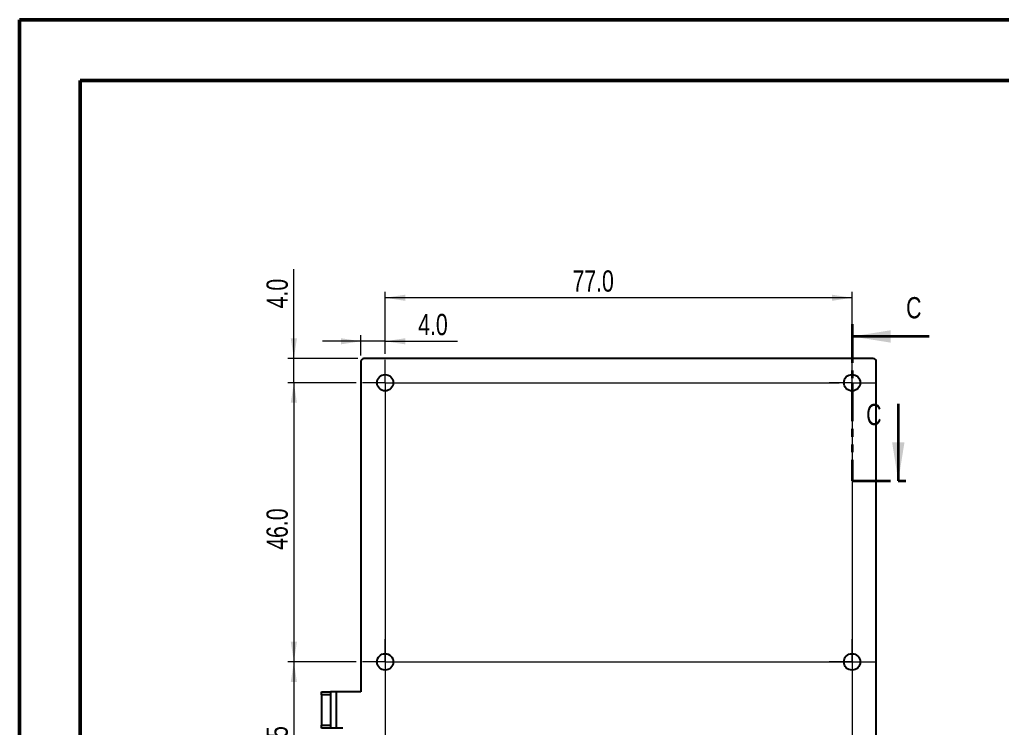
# Model space of a CAD drawing. Header units: millimetres. Extents: x 0 to 420, y 0 to 297.
# Drawn here: x 0.1 to 162.1, y 180.4 to 297.2 of the extents above; entities that cross this region are included whole.
import ezdxf

# ---------------------------------------------------------------- set-up
doc = ezdxf.new("R2010")
doc.units = ezdxf.units.MM
doc.linetypes.add('PHANTOM', pattern=[12.7, 6.35, -1.27, 1.27, -1.27, 1.27, -1.27])
doc.styles.add('SLDTEXTSTYLE1', font='TXT', dxfattribs={"width": 0.75})
doc.dimstyles.new('SLDDIMSTYLE0', dxfattribs={"dimtxt": 3.5, "dimasz": 3.302, "dimexe": 0, "dimexo": 0.0625, "dimgap": 0.875, "dimtad": 1, "dimdec": 1, "dimrnd": 1e-09, "dimzin": 4, "dimdsep": 46, "dimtxsty": 'SLDTEXTSTYLE1', "dimsah": 1, "dimcen": 0.09, "dimadec": 0, "dimazin": 1, "dimtfac": 1, "dimtdec": 1, "dimtmove": 0, "dimatfit": 0, "dimfxl": 1, "dimfrac": 2, "dimtolj": 1, "dimtzin": 12, "dimarcsym": 0})
doc.dimstyles.new('SLDDIMSTYLE1', dxfattribs={"dimtxt": 3.5, "dimasz": 3.302, "dimexe": 0, "dimexo": 0.0625, "dimgap": 0.875, "dimtad": 1, "dimdec": 1, "dimrnd": 1e-09, "dimzin": 4, "dimdsep": 46, "dimtxsty": 'SLDTEXTSTYLE1', "dimsah": 1, "dimcen": 0.09, "dimadec": 0, "dimazin": 1, "dimtfac": 1, "dimtdec": 1, "dimtofl": 0, "dimtmove": 0, "dimatfit": 3, "dimfxl": 1, "dimfrac": 2, "dimtolj": 1, "dimtzin": 12, "dimarcsym": 0})
doc.dimstyles.new('SLDDIMSTYLE2', dxfattribs={"dimtxt": 3.5, "dimasz": 3.302, "dimexe": 0, "dimexo": 0.0625, "dimgap": 0.875, "dimtad": 1, "dimdec": 1, "dimrnd": 1e-09, "dimzin": 12, "dimdsep": 46, "dimtxsty": 'SLDTEXTSTYLE1', "dimsah": 1, "dimcen": 0.09, "dimadec": 0, "dimazin": 3, "dimtfac": 1, "dimtdec": 1, "dimtofl": 0, "dimtmove": 0, "dimatfit": 3, "dimfxl": 1, "dimfrac": 2, "dimtolj": 1, "dimtzin": 12, "dimarcsym": 0})

# ---------------------------------------------------------------- blocks, each defined once
blk = doc.blocks.new('_D')
at = {"color": 7, "linetype": 'Continuous', "lineweight": 18}
for p, q in [((45.3, 241.39), (45.3, 256.11)), ((55.85, 241.39), (44.3, 241.39)), ((45.3, 237.39), (45.3, 241.39)), ((55.6, 237.39), (44.3, 237.39)), ((45.3, 237.39), (45.3, 231.04))]:
    blk.add_line(p, q, dxfattribs=at)
for points in [[(45.3, 241.39), (45.81, 244.69), (44.79, 244.69)], [(45.3, 237.39), (44.79, 234.08), (45.81, 234.08)]]:
    blk.add_solid(points, dxfattribs=at)
at = {"color": 7, "linetype": 'Continuous', "lineweight": 18, "insert": (40.79, 249.64), "char_height": 3.5, "attachment_point": 1, "rotation": 90, "style": 'SLDTEXTSTYLE1'}
blk.add_mtext('4.0', dxfattribs=at)
blk = doc.blocks.new('_D_1')
at = {"color": 7, "linetype": 'Continuous', "lineweight": 18}
for p, q in [((56.35, 241.89), (56.35, 245.22)), ((60.35, 242.14), (60.35, 245.22)), ((56.35, 244.22), (50, 244.22)), ((60.35, 244.22), (56.35, 244.22)), ((60.35, 244.22), (72.26, 244.22))]:
    blk.add_line(p, q, dxfattribs=at)
for points in [[(56.35, 244.22), (53.05, 244.72), (53.05, 243.71)], [(60.35, 244.22), (63.66, 243.71), (63.66, 244.72)]]:
    blk.add_solid(points, dxfattribs=at)
at = {"color": 7, "linetype": 'Continuous', "lineweight": 18, "insert": (65.8, 248.73), "char_height": 3.5, "attachment_point": 1, "style": 'SLDTEXTSTYLE1'}
blk.add_mtext('4.0', dxfattribs=at)
blk = doc.blocks.new('_D_2')
at = {"color": 7, "linetype": 'Continuous', "lineweight": 18}
for p, q in [((60.35, 242.14), (60.35, 252.39)), ((137.35, 251.39), (60.35, 251.39)), ((137.35, 242.14), (137.35, 252.39))]:
    blk.add_line(p, q, dxfattribs=at)
for points in [[(60.35, 251.39), (63.66, 250.88), (63.66, 251.89)], [(137.35, 251.39), (134.05, 251.89), (134.05, 250.88)]]:
    blk.add_solid(points, dxfattribs=at)
at = {"color": 7, "linetype": 'Continuous', "lineweight": 18, "insert": (91.24, 255.9), "char_height": 3.5, "attachment_point": 1, "style": 'SLDTEXTSTYLE1'}
blk.add_mtext('77.0', dxfattribs=at)
blk = doc.blocks.new('_D_3')
at = {"color": 7, "linetype": 'Continuous', "lineweight": 18}
for p, q in [((55.6, 237.39), (44.3, 237.39)), ((45.3, 237.39), (45.3, 191.39)), ((55.6, 191.39), (44.3, 191.39))]:
    blk.add_line(p, q, dxfattribs=at)
for points in [[(45.3, 237.39), (44.79, 234.08), (45.81, 234.08)], [(45.3, 191.39), (45.81, 194.69), (44.79, 194.69)]]:
    blk.add_solid(points, dxfattribs=at)
at = {"color": 7, "linetype": 'Continuous', "lineweight": 18, "insert": (40.79, 209.85), "char_height": 3.5, "attachment_point": 1, "rotation": 90, "style": 'SLDTEXTSTYLE1'}
blk.add_mtext('46.0', dxfattribs=at)
blk = doc.blocks.new('_D_4')
at = {"color": 7, "linetype": 'Continuous', "lineweight": 18}
for p, q in [((55.6, 191.39), (44.3, 191.39)), ((45.3, 191.39), (45.3, 159.89)), ((55.6, 159.89), (44.3, 159.89))]:
    blk.add_line(p, q, dxfattribs=at)
for points in [[(45.3, 191.39), (44.79, 188.08), (45.81, 188.08)], [(45.3, 159.89), (45.81, 163.19), (44.79, 163.19)]]:
    blk.add_solid(points, dxfattribs=at)
at = {"color": 7, "linetype": 'Continuous', "lineweight": 18, "insert": (40.79, 173.97), "char_height": 3.5, "attachment_point": 1, "rotation": 90, "style": 'SLDTEXTSTYLE1'}
blk.add_mtext('31.5', dxfattribs=at)
blk = doc.blocks.new('SW_CENTERMARKSYMBOL_1')
at = {"color": 0, "linetype": 'Continuous', "lineweight": 0}
for p, q in [((0, 2.5), (0, 3.75)), ((0, 0), (0, 2.5)), ((-2.5, 0), (-3.75, 0)), ((0, 0), (-2.5, 0)), ((0, 0), (0, -2.5)), ((0, 0), (2.5, 0)), ((2.5, 0), (77.11, 0)), ((0, -2.5), (0, -3.75))]:
    blk.add_line(p, q, dxfattribs=at)
blk = doc.blocks.new('SW_CENTERMARKSYMBOL_3')
at = {"color": 0, "linetype": 'Continuous', "lineweight": 0}
for p, q in [((0, 2.5), (0, 3.75)), ((0, 0), (0, 2.5)), ((-2.5, 0), (-3.75, 0)), ((0, 0), (-2.5, 0)), ((0, 0), (0, -2.5)), ((0, 0), (2.5, 0)), ((2.5, 0), (3.75, 0)), ((0, -2.5), (0, -3.75))]:
    blk.add_line(p, q, dxfattribs=at)
blk = doc.blocks.new('SW_CENTERMARKSYMBOL_4')
at = {"color": 0, "linetype": 'Continuous', "lineweight": 0}
for p, q in [((0, 2.5), (0, 3.75)), ((0, 0), (0, 2.5)), ((-2.5, 0), (-3.75, 0)), ((0, 0), (-2.5, 0)), ((0, 0), (0, -2.5)), ((0, 0), (2.5, 0)), ((2.5, 0), (74.88, 0)), ((0, -2.5), (0, -75.72))]:
    blk.add_line(p, q, dxfattribs=at)
blk = doc.blocks.new('SW_CENTERMARKSYMBOL_5')
at = {"color": 0, "linetype": 'Continuous', "lineweight": 0}
for p, q in [((0, 2.5), (0, 3.75)), ((0, 0), (0, 2.5)), ((-2.5, 0), (-3.75, 0)), ((0, 0), (-2.5, 0)), ((0, 0), (0, -2.5)), ((0, 0), (2.5, 0)), ((2.5, 0), (3.75, 0)), ((0, -2.5), (0, -74.27))]:
    blk.add_line(p, q, dxfattribs=at)

msp = doc.modelspace()

# ---------------------------------------------------------------- linework, layer by layer
at = {"color": 7, "linetype": 'Continuous', "lineweight": 50}
for p, q in [((0.07884, 0.21478), (0.07884, 297.21478)), ((0.07884, 297.21478), (420.07884, 297.21478)), ((10.07884, 10.21478), (10.07884, 287.21478)), ((10.07884, 287.21478), (410.07884, 287.21478))]:
    msp.add_line(p, q, dxfattribs=at)
at = {"color": 7, "linetype": 'PHANTOM', "lineweight": 35}
for p, q in [((137.35489, 247.01223), (137.35489, 237.3861)), ((137.35489, 237.3861), (137.35489, 221.19708)), ((137.35489, 221.19708), (146.98103, 221.19708))]:
    msp.add_line(p, q, dxfattribs=at)
at = {"color": 7, "linetype": 'Continuous', "lineweight": 35}
for p, q in [((150.05489, 245.01223), (137.35489, 245.01223)), ((144.98103, 233.89708), (144.98103, 221.19708))]:
    msp.add_line(p, q, dxfattribs=at)
at = {"color": 7, "linetype": 'Continuous', "lineweight": 25}
for p, q in [((56.35489, 240.8861), (56.35489, 186.4361)), ((140.85489, 241.3861), (56.85489, 241.3861)), ((141.35489, 138.67468), (141.35489, 240.8861)), ((49.85489, 186.4361), (51.35489, 186.4361)), ((49.85489, 185.9361), (49.85489, 186.4361)), ((51.35489, 186.4361), (51.35489, 185.9361)), ((52.35489, 186.4361), (51.35489, 186.4361)), ((52.35489, 180.4361), (52.35489, 186.4361)), ((56.35489, 186.4361), (52.35489, 186.4361)), ((51.35489, 185.9361), (49.85489, 185.9361)), ((49.85489, 185.9361), (49.85489, 180.9361)), ((51.35489, 185.9361), (51.35489, 180.9361)), ((49.85489, 180.4361), (49.85489, 180.9361)), ((49.85489, 180.9361), (51.35489, 180.9361)), ((51.35489, 180.4361), (49.85489, 180.4361)), ((51.35489, 180.9361), (51.35489, 180.4361)), ((52.35489, 180.4361), (51.35489, 180.4361)), ((53.35489, 180.4361), (52.35489, 180.4361))]:
    msp.add_line(p, q, dxfattribs=at)
for centre in [(60.35489, 237.3861), (137.35489, 237.3861), (60.35489, 191.3861), (137.35489, 191.3861)]:
    msp.add_circle(centre, 1.35, dxfattribs=at)
for centre, start, end in [((56.85489, 240.8861), 90, 180), ((140.85489, 240.8861), 0, 90)]:
    msp.add_arc(centre, 0.5, start, end, dxfattribs=at)
at = {"color": 7, "linetype": 'Continuous', "lineweight": 35}
for points in [[(137.35489, 245.01223), (143.70489, 243.99623), (143.70489, 246.02823)], [(144.98103, 221.19708), (145.99703, 227.54708), (143.96503, 227.54708)]]:
    msp.add_solid(points, dxfattribs=at)

# ---------------------------------------------------------------- block references
at = {"color": 7, "linetype": 'Continuous', "lineweight": 0}
for name, p in [('SW_CENTERMARKSYMBOL_4', (60.35489, 237.3861)), ('SW_CENTERMARKSYMBOL_5', (137.35489, 237.3861)), ('SW_CENTERMARKSYMBOL_1', (60.35489, 191.3861)), ('SW_CENTERMARKSYMBOL_3', (137.35489, 191.3861))]:
    msp.add_blockref(name, p, dxfattribs=at)

# ---------------------------------------------------------------- texts
at = {"color": 7, "linetype": 'Continuous', "char_height": 3.5, "attachment_point": 1, "style": 'SLDTEXTSTYLE1'}
for insert in [(146.27201, 251.49718), (139.68498, 233.89708)]:
    msp.add_mtext('C', dxfattribs=dict(at, insert=insert))

# ---------------------------------------------------------------- dimensions: what is measured, and where the dimension line sits
at = {"color": 7, "linetype": 'Continuous', "lineweight": 18}
for base, p1, p2, dimstyle, picture, middle in [((45.29725, 241.3861), (56.60489, 237.3861), (56.85489, 241.3861), 'SLDDIMSTYLE0', '_D', (45.29725, 252.87684)), ((45.29725, 191.3861), (56.60489, 237.3861), (56.60489, 191.3861), 'SLDDIMSTYLE1', '_D_3', (45.29725, 214.37204)), ((45.29725, 159.8861), (56.60489, 191.3861), (56.60489, 159.8861), 'SLDDIMSTYLE2', '_D_4', (45.29725, 178.49534))]:
    dim = msp.add_linear_dim(base=base, p1=p1, p2=p2, angle=90, dimstyle=dimstyle, dxfattribs=at)
    dim.commit()
    dim.dimension.update_dxf_attribs({"geometry": picture, "text_midpoint": middle, "dimtype": 160})
for base, p1, p2, dimstyle, picture, middle in [((60.35489, 251.3861), (137.35489, 241.1361), (60.35489, 241.1361), 'SLDDIMSTYLE1', '_D_2', (95.76751, 251.3861)), ((56.35489, 244.21543), (60.35489, 241.1361), (56.35489, 240.8861), 'SLDDIMSTYLE0', '_D_1', (69.02811, 244.21543))]:
    dim = msp.add_linear_dim(base=base, p1=p1, p2=p2, dimstyle=dimstyle, dxfattribs=at)
    dim.commit()
    dim.dimension.update_dxf_attribs({"geometry": picture, "text_midpoint": middle, "dimtype": 160})

doc.saveas('drawing.dxf')
